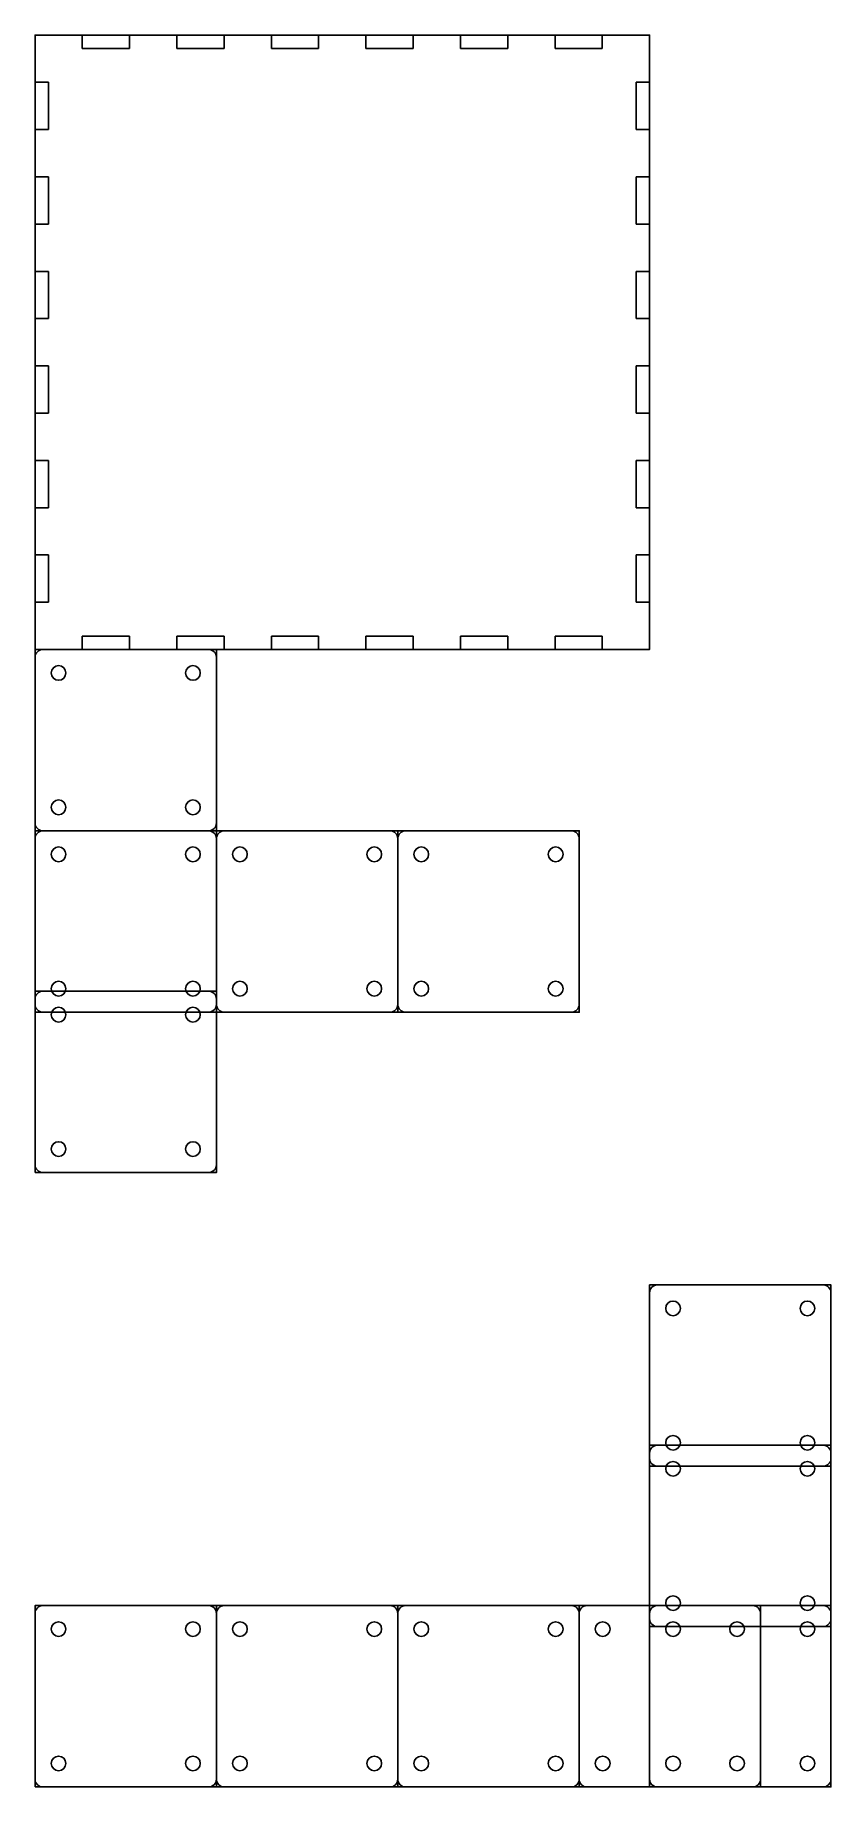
# Model space of a CAD drawing. Header units: millimetres. Extents: x 0 to 163, y 0 to 358.
import ezdxf

# ---------------------------------------------------------------- set-up
doc = ezdxf.new("R2010")
doc.units = ezdxf.units.MM
for name, color, linetype in [('Bin0_bottom_1', 7, 'Continuous'), ('Bin0_foot_1', 7, 'Continuous'), ('Bin0_foot_2', 7, 'Continuous'), ('Bin0_foot_3', 7, 'Continuous'), ('Bin0_foot_4', 7, 'Continuous'), ('Bin0_foot_5', 7, 'Continuous'), ('Bin0_foot_6', 7, 'Continuous'), ('Bin0_foot_7', 7, 'Continuous'), ('Bin0_foot_8', 7, 'Continuous'), ('Bin0_foot_9', 7, 'Continuous'), ('Bin1_foot_10', 7, 'Continuous'), ('Bin1_foot_11', 7, 'Continuous'), ('Bin1_foot_12', 7, 'Continuous'), ('Bin1_foot_13', 7, 'Continuous')]:
    doc.layers.add(name, color=color, linetype=linetype)

msp = doc.modelspace()

# ---------------------------------------------------------------- linework, layer by layer
at = {"layer": 'Bin0_bottom_1'}
for p, q in [((0, 357.83), (9.65, 357.83)), ((0, 357.83), (0, 348.18)), ((9.65, 355.08), (9.65, 357.83)), ((19.31, 357.83), (28.96, 357.83)), ((19.31, 355.08), (19.31, 357.83)), ((28.96, 355.08), (28.96, 357.83)), ((38.62, 357.83), (48.27, 357.83)), ((38.62, 355.08), (38.62, 357.83)), ((48.27, 355.08), (48.27, 357.83)), ((57.92, 357.83), (67.58, 357.83)), ((57.92, 355.08), (57.92, 357.83)), ((67.58, 355.08), (67.58, 357.83)), ((77.23, 357.83), (86.88, 357.83)), ((77.23, 355.08), (77.23, 357.83)), ((86.88, 355.08), (86.88, 357.83)), ((96.54, 357.83), (106.19, 357.83)), ((96.54, 355.08), (96.54, 357.83)), ((106.19, 355.08), (106.19, 357.83)), ((115.85, 357.83), (125.5, 357.83)), ((115.85, 355.08), (115.85, 357.83)), ((125.5, 357.83), (125.5, 348.18)), ((19.31, 355.08), (9.65, 355.08)), ((38.62, 355.08), (28.96, 355.08)), ((57.92, 355.08), (48.27, 355.08)), ((77.23, 355.08), (67.58, 355.08)), ((96.54, 355.08), (86.88, 355.08)), ((115.85, 355.08), (106.19, 355.08)), ((2.75, 348.18), (0, 348.18)), ((2.75, 348.18), (2.75, 338.52)), ((122.75, 338.52), (122.75, 348.18)), ((122.75, 348.18), (125.5, 348.18)), ((2.75, 338.52), (0, 338.52)), ((0, 338.52), (0, 328.87)), ((122.75, 338.52), (125.5, 338.52)), ((125.5, 338.52), (125.5, 328.87)), ((2.75, 328.87), (0, 328.87)), ((2.75, 328.87), (2.75, 319.21)), ((122.75, 319.21), (122.75, 328.87)), ((122.75, 328.87), (125.5, 328.87)), ((2.75, 319.21), (0, 319.21)), ((0, 319.21), (0, 309.56)), ((122.75, 319.21), (125.5, 319.21)), ((125.5, 319.21), (125.5, 309.56)), ((2.75, 309.56), (0, 309.56)), ((2.75, 309.56), (2.75, 299.91)), ((122.75, 299.91), (122.75, 309.56)), ((122.75, 309.56), (125.5, 309.56)), ((2.75, 299.91), (0, 299.91)), ((0, 299.91), (0, 290.25)), ((122.75, 299.91), (125.5, 299.91)), ((125.5, 299.91), (125.5, 290.25)), ((2.75, 290.25), (0, 290.25)), ((2.75, 290.25), (2.75, 280.6)), ((122.75, 280.6), (122.75, 290.25)), ((122.75, 290.25), (125.5, 290.25)), ((2.75, 280.6), (0, 280.6)), ((0, 280.6), (0, 270.95)), ((122.75, 280.6), (125.5, 280.6)), ((125.5, 280.6), (125.5, 270.95)), ((2.75, 270.95), (0, 270.95)), ((2.75, 270.95), (2.75, 261.29)), ((122.75, 261.29), (122.75, 270.95)), ((122.75, 270.95), (125.5, 270.95)), ((2.75, 261.29), (0, 261.29)), ((0, 261.29), (0, 251.64)), ((122.75, 261.29), (125.5, 261.29)), ((125.5, 261.29), (125.5, 251.64)), ((2.75, 251.64), (0, 251.64)), ((2.75, 251.64), (2.75, 241.98)), ((122.75, 241.98), (122.75, 251.64)), ((122.75, 251.64), (125.5, 251.64)), ((2.75, 241.98), (0, 241.98)), ((0, 241.98), (0, 232.33)), ((122.75, 241.98), (125.5, 241.98)), ((125.5, 241.98), (125.5, 232.33)), ((9.65, 235.08), (9.65, 232.33)), ((9.65, 235.08), (19.31, 235.08)), ((19.31, 235.08), (19.31, 232.33)), ((28.96, 235.08), (28.96, 232.33)), ((28.96, 235.08), (38.62, 235.08)), ((38.62, 235.08), (38.62, 232.33)), ((48.27, 235.08), (48.27, 232.33)), ((48.27, 235.08), (57.92, 235.08)), ((57.92, 235.08), (57.92, 232.33)), ((67.58, 235.08), (67.58, 232.33)), ((67.58, 235.08), (77.23, 235.08)), ((77.23, 235.08), (77.23, 232.33)), ((86.88, 235.08), (86.88, 232.33)), ((86.88, 235.08), (96.54, 235.08)), ((96.54, 235.08), (96.54, 232.33)), ((106.19, 235.08), (106.19, 232.33)), ((106.19, 235.08), (115.85, 235.08)), ((115.85, 235.08), (115.85, 232.33)), ((0, 232.33), (9.65, 232.33)), ((19.31, 232.33), (28.96, 232.33)), ((38.62, 232.33), (48.27, 232.33)), ((57.92, 232.33), (67.58, 232.33)), ((77.23, 232.33), (86.88, 232.33)), ((96.54, 232.33), (106.19, 232.33)), ((115.85, 232.33), (125.5, 232.33))]:
    msp.add_line(p, q, dxfattribs=at)
at = {"layer": 'Bin0_foot_1'}
for p, q in [((1.6, 37.04), (35.44, 37.04)), ((0, 1.6), (0, 35.44)), ((37.04, 1.6), (37.04, 35.44)), ((1.6, 0), (35.44, 0))]:
    msp.add_line(p, q, dxfattribs=at)
for centre in [(4.8, 32.24), (32.24, 32.24), (4.8, 4.8), (32.24, 4.8)]:
    msp.add_circle(centre, 1.5, dxfattribs=at)
for centre, start, end in [((1.6, 35.44), 90, 180), ((35.44, 35.44), 0, 90), ((1.6, 1.6), 180, 270), ((35.44, 1.6), 270, 0)]:
    msp.add_arc(centre, 1.6, start, end, dxfattribs=at)
at = {"layer": 'Bin0_foot_2'}
for p, q in [((127.1, 37.04), (160.94, 37.04)), ((125.5, 1.6), (125.5, 35.44)), ((162.54, 1.6), (162.54, 35.44)), ((127.1, 0), (160.94, 0))]:
    msp.add_line(p, q, dxfattribs=at)
for centre in [(130.3, 32.24), (157.74, 32.24), (130.3, 4.8), (157.74, 4.8)]:
    msp.add_circle(centre, 1.5, dxfattribs=at)
for centre, start, end in [((127.1, 35.44), 90, 180), ((160.94, 35.44), 0, 90), ((127.1, 1.6), 180, 270), ((160.94, 1.6), 270, 0)]:
    msp.add_arc(centre, 1.6, start, end, dxfattribs=at)
at = {"layer": 'Bin0_foot_3'}
for p, q in [((125.5, 34.35), (125.5, 68.19)), ((127.1, 69.79), (160.94, 69.79)), ((162.54, 34.35), (162.54, 68.19)), ((127.1, 32.75), (160.94, 32.75))]:
    msp.add_line(p, q, dxfattribs=at)
for centre in [(130.3, 64.99), (157.74, 64.99), (130.3, 37.55), (157.74, 37.55)]:
    msp.add_circle(centre, 1.5, dxfattribs=at)
for centre, start, end in [((127.1, 68.19), 90, 180), ((160.94, 68.19), 0, 90), ((127.1, 34.35), 180, 270), ((160.94, 34.35), 270, 0)]:
    msp.add_arc(centre, 1.6, start, end, dxfattribs=at)
at = {"layer": 'Bin0_foot_4'}
for p, q in [((125.5, 67.1), (125.5, 100.94)), ((127.1, 102.54), (160.94, 102.54)), ((162.54, 67.1), (162.54, 100.94)), ((127.1, 65.5), (160.94, 65.5))]:
    msp.add_line(p, q, dxfattribs=at)
for centre in [(130.3, 97.74), (157.74, 97.74), (130.3, 70.3), (157.74, 70.3)]:
    msp.add_circle(centre, 1.5, dxfattribs=at)
for centre, start, end in [((127.1, 100.94), 90, 180), ((160.94, 100.94), 0, 90), ((127.1, 67.1), 180, 270), ((160.94, 67.1), 270, 0)]:
    msp.add_arc(centre, 1.6, start, end, dxfattribs=at)
at = {"layer": 'Bin0_foot_5'}
for p, q in [((1.6, 162.54), (35.44, 162.54)), ((0, 127.1), (0, 160.94)), ((37.04, 127.1), (37.04, 160.94)), ((1.6, 125.5), (35.44, 125.5))]:
    msp.add_line(p, q, dxfattribs=at)
for centre in [(4.8, 157.74), (32.24, 157.74), (4.8, 130.3), (32.24, 130.3)]:
    msp.add_circle(centre, 1.5, dxfattribs=at)
for centre, start, end in [((1.6, 160.94), 90, 180), ((35.44, 160.94), 0, 90), ((1.6, 127.1), 180, 270), ((35.44, 127.1), 270, 0)]:
    msp.add_arc(centre, 1.6, start, end, dxfattribs=at)
at = {"layer": 'Bin0_foot_6'}
for p, q in [((0, 159.85), (0, 193.69)), ((1.6, 195.29), (35.44, 195.29)), ((37.04, 159.85), (37.04, 193.69)), ((1.6, 158.25), (35.44, 158.25))]:
    msp.add_line(p, q, dxfattribs=at)
for centre in [(4.8, 190.49), (32.24, 190.49), (4.8, 163.05), (32.24, 163.05)]:
    msp.add_circle(centre, 1.5, dxfattribs=at)
for centre, start, end in [((1.6, 193.69), 90, 180), ((35.44, 193.69), 0, 90), ((1.6, 159.85), 180, 270), ((35.44, 159.85), 270, 0)]:
    msp.add_arc(centre, 1.6, start, end, dxfattribs=at)
at = {"layer": 'Bin0_foot_7'}
for p, q in [((37.04, 159.85), (37.04, 193.69)), ((38.64, 195.29), (72.48, 195.29)), ((74.08, 159.85), (74.08, 193.69)), ((38.64, 158.25), (72.48, 158.25))]:
    msp.add_line(p, q, dxfattribs=at)
for centre in [(41.84, 190.49), (69.28, 190.49), (41.84, 163.05), (69.28, 163.05)]:
    msp.add_circle(centre, 1.5, dxfattribs=at)
for centre, start, end in [((38.64, 193.69), 90, 180), ((72.48, 193.69), 0, 90), ((38.64, 159.85), 180, 270), ((72.48, 159.85), 270, 0)]:
    msp.add_arc(centre, 1.6, start, end, dxfattribs=at)
at = {"layer": 'Bin0_foot_8'}
for p, q in [((74.08, 159.85), (74.08, 193.69)), ((75.68, 195.29), (109.52, 195.29)), ((111.12, 159.85), (111.12, 193.69)), ((75.68, 158.25), (109.52, 158.25))]:
    msp.add_line(p, q, dxfattribs=at)
for centre in [(78.88, 190.49), (106.32, 190.49), (78.88, 163.05), (106.32, 163.05)]:
    msp.add_circle(centre, 1.5, dxfattribs=at)
for centre, start, end in [((75.68, 193.69), 90, 180), ((109.52, 193.69), 0, 90), ((75.68, 159.85), 180, 270), ((109.52, 159.85), 270, 0)]:
    msp.add_arc(centre, 1.6, start, end, dxfattribs=at)
at = {"layer": 'Bin0_foot_9'}
for p, q in [((0, 196.89), (0, 230.73)), ((1.6, 232.33), (35.44, 232.33)), ((37.04, 196.89), (37.04, 230.73)), ((1.6, 195.29), (35.44, 195.29))]:
    msp.add_line(p, q, dxfattribs=at)
for centre in [(4.8, 227.53), (32.24, 227.53), (4.8, 200.09), (32.24, 200.09)]:
    msp.add_circle(centre, 1.5, dxfattribs=at)
for centre, start, end in [((1.6, 230.73), 90, 180), ((35.44, 230.73), 0, 90), ((1.6, 196.89), 180, 270), ((35.44, 196.89), 270, 0)]:
    msp.add_arc(centre, 1.6, start, end, dxfattribs=at)
at = {"layer": 'Bin1_foot_10'}
for p, q in [((1.6, 37.04), (35.44, 37.04)), ((0, 1.6), (0, 35.44)), ((37.04, 1.6), (37.04, 35.44)), ((1.6, 0), (35.44, 0))]:
    msp.add_line(p, q, dxfattribs=at)
for centre in [(4.8, 32.24), (32.24, 32.24), (4.8, 4.8), (32.24, 4.8)]:
    msp.add_circle(centre, 1.5, dxfattribs=at)
for centre, start, end in [((1.6, 35.44), 90, 180), ((35.44, 35.44), 0, 90), ((1.6, 1.6), 180, 270), ((35.44, 1.6), 270, 0)]:
    msp.add_arc(centre, 1.6, start, end, dxfattribs=at)
at = {"layer": 'Bin1_foot_11'}
for p, q in [((38.64, 37.04), (72.48, 37.04)), ((37.04, 1.6), (37.04, 35.44)), ((74.08, 1.6), (74.08, 35.44)), ((38.64, 0), (72.48, 0))]:
    msp.add_line(p, q, dxfattribs=at)
for centre in [(41.84, 32.24), (69.28, 32.24), (41.84, 4.8), (69.28, 4.8)]:
    msp.add_circle(centre, 1.5, dxfattribs=at)
for centre, start, end in [((38.64, 35.44), 90, 180), ((72.48, 35.44), 0, 90), ((38.64, 1.6), 180, 270), ((72.48, 1.6), 270, 0)]:
    msp.add_arc(centre, 1.6, start, end, dxfattribs=at)
at = {"layer": 'Bin1_foot_12'}
for p, q in [((75.68, 37.04), (109.52, 37.04)), ((74.08, 1.6), (74.08, 35.44)), ((111.12, 1.6), (111.12, 35.44)), ((75.68, 0), (109.52, 0))]:
    msp.add_line(p, q, dxfattribs=at)
for centre in [(78.88, 32.24), (106.32, 32.24), (78.88, 4.8), (106.32, 4.8)]:
    msp.add_circle(centre, 1.5, dxfattribs=at)
for centre, start, end in [((75.68, 35.44), 90, 180), ((109.52, 35.44), 0, 90), ((75.68, 1.6), 180, 270), ((109.52, 1.6), 270, 0)]:
    msp.add_arc(centre, 1.6, start, end, dxfattribs=at)
at = {"layer": 'Bin1_foot_13'}
for p, q in [((112.72, 37.04), (146.56, 37.04)), ((111.12, 1.6), (111.12, 35.44)), ((148.16, 1.6), (148.16, 35.44)), ((112.72, 0), (146.56, 0))]:
    msp.add_line(p, q, dxfattribs=at)
for centre in [(115.92, 32.24), (143.36, 32.24), (115.92, 4.8), (143.36, 4.8)]:
    msp.add_circle(centre, 1.5, dxfattribs=at)
for centre, start, end in [((112.72, 35.44), 90, 180), ((146.56, 35.44), 0, 90), ((112.72, 1.6), 180, 270), ((146.56, 1.6), 270, 0)]:
    msp.add_arc(centre, 1.6, start, end, dxfattribs=at)
at = {"layer": 'DEBUG_Bin0_bottom_1'}
msp.add_lwpolyline([(0, 232.33), (125.5, 232.33), (125.5, 357.83), (0, 357.83), (0, 232.33)], dxfattribs=at)
at = {"layer": 'DEBUG_Bin0_foot_1'}
msp.add_lwpolyline([(0, 0), (37.04, 0), (37.04, 37.04), (0, 37.04), (0, 0)], dxfattribs=at)
at = {"layer": 'DEBUG_Bin0_foot_2'}
msp.add_lwpolyline([(125.5, 0), (162.54, 0), (162.54, 37.04), (125.5, 37.04), (125.5, 0)], dxfattribs=at)
at = {"layer": 'DEBUG_Bin0_foot_3'}
msp.add_lwpolyline([(125.5, 32.75), (162.54, 32.75), (162.54, 69.79), (125.5, 69.79), (125.5, 32.75)], dxfattribs=at)
at = {"layer": 'DEBUG_Bin0_foot_4'}
msp.add_lwpolyline([(125.5, 65.5), (162.54, 65.5), (162.54, 102.54), (125.5, 102.54), (125.5, 65.5)], dxfattribs=at)
at = {"layer": 'DEBUG_Bin0_foot_5'}
msp.add_lwpolyline([(0, 125.5), (37.04, 125.5), (37.04, 162.54), (0, 162.54), (0, 125.5)], dxfattribs=at)
at = {"layer": 'DEBUG_Bin0_foot_6'}
msp.add_lwpolyline([(0, 158.25), (37.04, 158.25), (37.04, 195.29), (0, 195.29), (0, 158.25)], dxfattribs=at)
at = {"layer": 'DEBUG_Bin0_foot_7'}
msp.add_lwpolyline([(37.04, 158.25), (74.08, 158.25), (74.08, 195.29), (37.04, 195.29), (37.04, 158.25)], dxfattribs=at)
at = {"layer": 'DEBUG_Bin0_foot_8'}
msp.add_lwpolyline([(74.08, 158.25), (111.12, 158.25), (111.12, 195.29), (74.08, 195.29), (74.08, 158.25)], dxfattribs=at)
at = {"layer": 'DEBUG_Bin0_foot_9'}
msp.add_lwpolyline([(0, 195.29), (37.04, 195.29), (37.04, 232.33), (0, 232.33), (0, 195.29)], dxfattribs=at)
at = {"layer": 'DEBUG_Bin1_foot_10'}
msp.add_lwpolyline([(0, 0), (37.04, 0), (37.04, 37.04), (0, 37.04), (0, 0)], dxfattribs=at)
at = {"layer": 'DEBUG_Bin1_foot_11'}
msp.add_lwpolyline([(37.04, 0), (74.08, 0), (74.08, 37.04), (37.04, 37.04), (37.04, 0)], dxfattribs=at)
at = {"layer": 'DEBUG_Bin1_foot_12'}
msp.add_lwpolyline([(74.08, 0), (111.12, 0), (111.12, 37.04), (74.08, 37.04), (74.08, 0)], dxfattribs=at)
at = {"layer": 'DEBUG_Bin1_foot_13'}
msp.add_lwpolyline([(111.12, 0), (148.16, 0), (148.16, 37.04), (111.12, 37.04), (111.12, 0)], dxfattribs=at)

doc.saveas('drawing.dxf')
